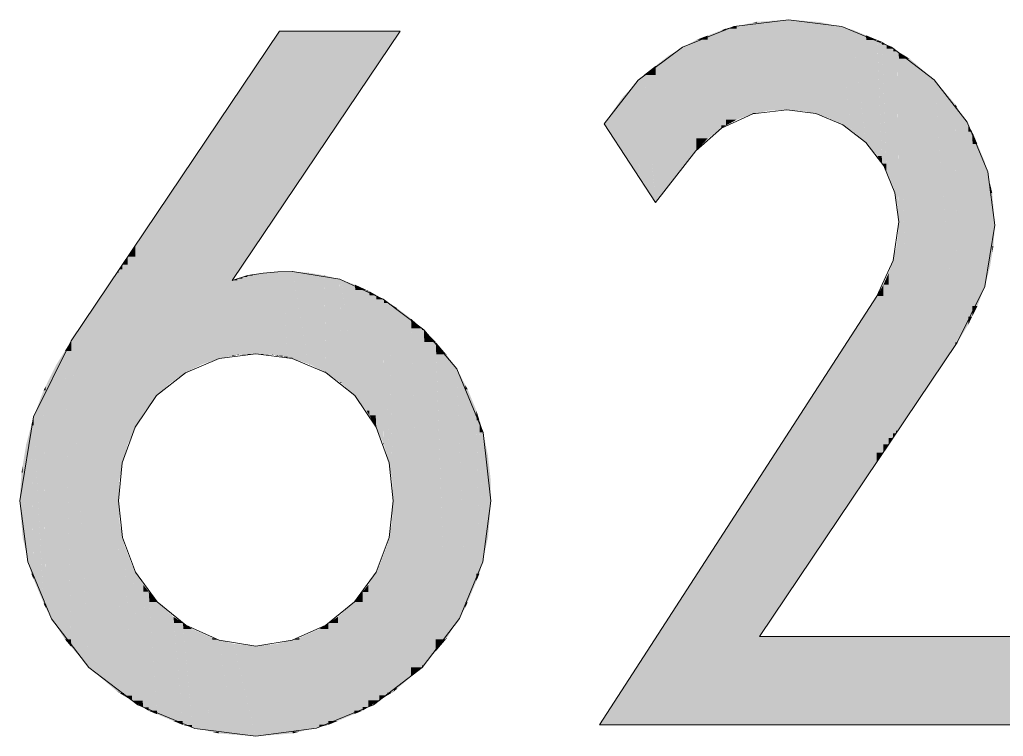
# Model space of a CAD drawing. Extents: x 885 to 2021, y 330 to 1122.
# Drawn here: x 1902.085 to 1904.962, y 640.183 to 642.278 of the extents above; entities that cross this region are included whole.
import ezdxf

# ---------------------------------------------------------------- set-up
doc = ezdxf.new("R2010")
doc.units = 0
doc.layers.get('0').update_dxf_attribs({"lineweight": 18})
doc.layers.add('P11_Plankopf_Ausführung_AF_4_800 Plankopf', color=7, linetype='Continuous', lineweight=25)

# ---------------------------------------------------------------- blocks, each defined once
blk = doc.blocks.new('Referenz-A0T8DI3SAL', base_point=(1729.7843, 502.0648))
at = {"layer": 'P11_Plankopf_Ausführung_AF_4_800 Plankopf', "color": 0, "linetype": 'Continuous', "lineweight": 13, "ltscale": 16.9}
for p, q in [((1904.1733, 642.2579), (1904.0233, 642.1974)), ((1904.3337, 642.2776), (1904.1733, 642.2579)), ((1904.4896, 642.2574), (1904.3337, 642.2776)), ((1904.635, 642.1976), (1904.4896, 642.2574)), ((1902.8443, 642.2442), (1902.2356, 641.3391)), ((1902.7064, 641.5155), (1903.1973, 642.2442)), ((1903.1973, 642.2442), (1902.8443, 642.2442)), ((1904.0233, 642.1974), (1903.894, 642.1004)), ((1904.76, 642.1021), (1904.635, 642.1976)), ((1903.894, 642.1004), (1903.7941, 641.9734)), ((1904.856, 641.9776), (1904.76, 642.1021)), ((1904.2289, 642.0023), (1904.1374, 641.9609)), ((1904.3286, 642.0143), (1904.2289, 642.0023)), ((1904.4133, 642.0031), (1904.3286, 642.0143)), ((1904.4923, 641.9704), (1904.4133, 642.0031)), ((1903.7941, 641.9734), (1903.945, 641.7431)), ((1904.5601, 641.9184), (1904.4923, 641.9704)), ((1904.9165, 641.8325), (1904.856, 641.9776)), ((1904.1374, 641.9609), (1904.0625, 641.894)), ((1904.6121, 641.8506), (1904.5601, 641.9184)), ((1903.945, 641.7431), (1904.0625, 641.894)), ((1904.6448, 641.7716), (1904.6121, 641.8506)), ((1904.9373, 641.6767), (1904.9165, 641.8325)), ((1904.656, 641.6869), (1904.6448, 641.7716)), ((1904.6394, 641.5737), (1904.656, 641.6869)), ((1904.9075, 641.4972), (1904.9373, 641.6767)), ((1904.5919, 641.4695), (1904.6394, 641.5737)), ((1902.8401, 641.5402), (1902.7974, 641.5369)), ((1902.8828, 641.5411), (1902.8401, 641.5402)), ((1903.0209, 641.5188), (1902.8828, 641.5411)), ((1902.7511, 641.5295), (1902.7064, 641.5155)), ((1902.7974, 641.5369), (1902.7511, 641.5295)), ((1903.1481, 641.4605), (1903.0209, 641.5188)), ((1904.8273, 641.334), (1904.9075, 641.4972)), ((1903.267, 641.3706), (1903.1481, 641.4605)), ((1904.5919, 641.4695), (1903.7812, 640.2163)), ((1903.3635, 641.257), (1903.267, 641.3706)), ((1902.2356, 641.3391), (1902.1253, 641.1163)), ((1904.2492, 640.4745), (1904.8273, 641.334)), ((1902.6685, 641.2874), (1902.5694, 641.2458)), ((1902.7752, 641.3006), (1902.6685, 641.2874)), ((1902.8819, 641.2874), (1902.7752, 641.3006)), ((1902.9811, 641.2458), (1902.8819, 641.2874)), ((1903.4405, 641.071), (1903.3635, 641.257)), ((1902.5694, 641.2458), (1902.4854, 641.1788)), ((1903.0652, 641.1788), (1902.9811, 641.2458)), ((1902.4854, 641.1788), (1902.4228, 641.0866)), ((1903.1278, 641.0866), (1903.0652, 641.1788)), ((1902.1253, 641.1163), (1902.0847, 640.871)), ((1902.4228, 641.0866), (1902.3849, 640.9819)), ((1903.1658, 640.9819), (1903.1278, 641.0866)), ((1903.4633, 640.871), (1903.4405, 641.071)), ((1902.3849, 640.9819), (1902.3739, 640.871)), ((1903.1768, 640.871), (1903.1658, 640.9819)), ((1902.0847, 640.871), (1902.1085, 640.6926)), ((1902.3739, 640.871), (1902.385, 640.7637)), ((1903.1657, 640.7637), (1903.1768, 640.871)), ((1903.4399, 640.6929), (1903.4633, 640.871)), ((1902.385, 640.7637), (1902.4234, 640.663)), ((1903.1272, 640.663), (1903.1657, 640.7637)), ((1902.1085, 640.6926), (1902.1776, 640.5265)), ((1903.3711, 640.5269), (1903.4399, 640.6929)), ((1902.4234, 640.663), (1902.4866, 640.5757)), ((1903.0639, 640.5756), (1903.1272, 640.663)), ((1902.4866, 640.5757), (1902.5703, 640.5077)), ((1902.9802, 640.5076), (1903.0639, 640.5756)), ((1902.1776, 640.5265), (1902.2874, 640.3839)), ((1902.5703, 640.5077), (1902.6687, 640.4636)), ((1902.8817, 640.4636), (1902.9802, 640.5076)), ((1903.2618, 640.3844), (1903.3711, 640.5269)), ((1905.0447, 640.4745), (1904.2492, 640.4745)), ((1902.6687, 640.4636), (1902.7752, 640.4465)), ((1902.7752, 640.4465), (1902.8817, 640.4636)), ((1902.2874, 640.3839), (1902.4304, 640.2746)), ((1903.1193, 640.2751), (1903.2618, 640.3844)), ((1902.4304, 640.2746), (1902.5967, 640.2061)), ((1902.9533, 640.2063), (1903.1193, 640.2751)), ((1903.7812, 640.2163), (1905.0447, 640.2163)), ((1902.5967, 640.2061), (1902.7752, 640.1829)), ((1902.7752, 640.1829), (1902.9533, 640.2063))]:
    blk.add_line(p, q, dxfattribs=at)
at = {"layer": 'P11_Plankopf_Ausführung_AF_4_800 Plankopf', "color": 0, "linetype": 'Continuous', "lineweight": 0, "ltscale": 0.0169}
blk.add_line((1902.8828, 641.5411), (1902.8819, 641.5411), dxfattribs=at)
for points in [[(1904.1816, 642.2516), (1904.151, 642.2516), (1904.1816, 642.2583)], [(1904.2289, 642.2583), (1904.1816, 642.2583), (1904.2289, 642.2687)], [(1904.2289, 642.0023), (1904.1816, 642.0023), (1904.1816, 642.2583)], [(1904.2289, 642.0023), (1904.2289, 642.2583), (1904.1816, 642.2583)], [(1904.2414, 642.2687), (1904.2289, 642.2687), (1904.2414, 642.2714)], [(1904.2414, 642.0048), (1904.2289, 642.0048), (1904.2289, 642.2687)], [(1904.2414, 642.0048), (1904.2414, 642.2687), (1904.2289, 642.2687)], [(1904.2783, 642.2714), (1904.2414, 642.2714), (1904.2783, 642.2739)], [(1904.2783, 642.0121), (1904.2414, 642.0121), (1904.2414, 642.2714)], [(1904.2783, 642.0121), (1904.2783, 642.2714), (1904.2414, 642.2714)], [(1904.3286, 642.2739), (1904.2783, 642.2739), (1904.3286, 642.2772)], [(1904.3286, 642.0143), (1904.2783, 642.0143), (1904.2783, 642.2739)], [(1904.3286, 642.0143), (1904.3286, 642.2739), (1904.2783, 642.2739)], [(1904.3337, 642.2772), (1904.3286, 642.2772), (1904.3337, 642.2776)], [(1904.3337, 642.0143), (1904.3286, 642.0143), (1904.3286, 642.2772)], [(1904.3337, 642.0138), (1904.3337, 642.2772), (1904.3286, 642.2772)], [(1904.3792, 642.0138), (1904.3337, 642.0138), (1904.3337, 642.2776)], [(1904.3798, 642.2741), (1904.3343, 642.2741), (1904.3337, 642.2776)], [(1904.3798, 642.0102), (1904.3798, 642.2741), (1904.3343, 642.2741)], [(1904.4259, 642.0102), (1904.3798, 642.0102), (1904.3798, 642.2741)], [(1904.4279, 642.2704), (1904.3804, 642.2704), (1904.3798, 642.2741)], [(1904.4279, 641.9987), (1904.4279, 642.2704), (1904.3804, 642.2704)], [(1904.4298, 641.9987), (1904.4279, 641.9987), (1904.4279, 642.2704)], [(1904.4298, 642.2699), (1904.4279, 642.2699), (1904.4279, 642.2704)], [(1904.4298, 641.9982), (1904.4298, 642.2699), (1904.4279, 642.2699)], [(1904.474, 641.9982), (1904.4298, 641.9982), (1904.4298, 642.2699)], [(1904.4772, 642.2587), (1904.4316, 642.2587), (1904.4298, 642.2699)], [(1904.4772, 641.9786), (1904.4772, 642.2587), (1904.4316, 642.2587)], [(1904.5162, 641.9786), (1904.4772, 641.9786), (1904.4772, 642.2587)], [(1904.5199, 642.2485), (1904.4786, 642.2485), (1904.4772, 642.2587)], [(1902.8443, 642.0391), (1902.7064, 642.0391), (1902.8443, 642.2442)], [(1902.8443, 641.7203), (1903.1973, 642.2442), (1902.8443, 642.2442)], [(1904.0974, 642.2187), (1904.0645, 642.2187), (1904.0974, 642.2312)], [(1904.1374, 642.2312), (1904.0974, 642.2312), (1904.1374, 642.2465)], [(1904.1374, 641.9609), (1904.0974, 641.9609), (1904.0974, 642.2312)], [(1904.1374, 641.9609), (1904.1374, 642.2312), (1904.0974, 642.2312)], [(1904.151, 642.2465), (1904.1374, 642.2465), (1904.151, 642.2516)], [(1904.151, 641.9684), (1904.1374, 641.9684), (1904.1374, 642.2465)], [(1904.151, 641.9684), (1904.151, 642.2465), (1904.1374, 642.2465)], [(1904.1816, 641.9851), (1904.151, 641.9851), (1904.151, 642.2516)], [(1904.1816, 641.9851), (1904.1816, 642.2516), (1904.151, 642.2516)], [(1904.5199, 641.9524), (1904.5199, 642.2485), (1904.4786, 642.2485)], [(1904.521, 641.9524), (1904.5199, 641.9524), (1904.5199, 642.2485)], [(1904.521, 642.2481), (1904.5199, 642.2481), (1904.5199, 642.2485)], [(1904.521, 641.9517), (1904.521, 642.2481), (1904.5199, 642.2481)], [(1904.5561, 641.9517), (1904.521, 641.9517), (1904.521, 642.2481)], [(1904.5601, 642.232), (1904.5229, 642.232), (1904.521, 642.2481)], [(1904.5601, 641.9184), (1904.5601, 642.232), (1904.5229, 642.232)], [(1904.5897, 641.9184), (1904.5601, 641.9184), (1904.5601, 642.232)], [(1904.5934, 642.2182), (1904.5614, 642.2182), (1904.5601, 642.232)], [(1904.0625, 642.1732), (1903.9839, 642.1732), (1904.0625, 642.2176)], [(1904.0645, 642.2176), (1904.0625, 642.2176), (1904.0645, 642.2187)], [(1904.0645, 641.896), (1904.0625, 641.896), (1904.0625, 642.2176)], [(1904.0645, 641.896), (1904.0645, 642.2176), (1904.0625, 642.2176)], [(1904.0974, 641.9303), (1904.0645, 641.9303), (1904.0645, 642.2187)], [(1904.0974, 641.9303), (1904.0974, 642.2187), (1904.0645, 642.2187)], [(1904.5934, 641.8793), (1904.5934, 642.2182), (1904.5614, 642.2182)], [(1904.6064, 641.8793), (1904.5934, 641.8793), (1904.5934, 642.2182)], [(1904.6073, 642.2126), (1904.5937, 642.2126), (1904.5934, 642.2182)], [(1904.6073, 641.8567), (1904.6073, 642.2126), (1904.5937, 642.2126)], [(1904.6195, 641.8567), (1904.6073, 641.8567), (1904.6073, 642.2126)], [(1904.6203, 642.2046), (1904.6076, 642.2046), (1904.6073, 642.2126)], [(1904.6203, 641.8355), (1904.6203, 642.2046), (1904.6076, 642.2046)], [(1904.6377, 641.8355), (1904.6203, 641.8355), (1904.6203, 642.2046)], [(1904.6399, 642.1926), (1904.6208, 642.1926), (1904.6203, 642.2046)], [(1903.9839, 642.1429), (1903.945, 642.1429), (1903.9839, 642.1732)], [(1904.0625, 641.894), (1903.9839, 641.894), (1903.9839, 642.1732)], [(1904.0625, 641.894), (1904.0625, 642.1732), (1903.9839, 642.1732)], [(1904.6399, 641.788), (1904.6399, 642.1926), (1904.6208, 642.1926)], [(1904.6506, 641.788), (1904.6399, 641.788), (1904.6399, 642.1926)], [(1904.6519, 642.1853), (1904.6401, 642.1853), (1904.6399, 642.1926)], [(1904.6519, 641.7381), (1904.6519, 642.1853), (1904.6401, 642.1853)], [(1904.6555, 641.7381), (1904.6519, 641.7381), (1904.6519, 642.1853)], [(1904.656, 642.1829), (1904.652, 642.1829), (1904.6519, 642.1853)], [(1904.656, 641.6869), (1904.656, 642.1829), (1904.652, 642.1829)], [(1904.688, 641.1268), (1904.656, 641.1268), (1904.656, 642.1829)], [(1904.688, 642.1634), (1904.6566, 642.1634), (1904.656, 642.1829)], [(1903.945, 642.1163), (1903.9109, 642.1163), (1903.945, 642.1429)], [(1903.9839, 641.793), (1903.945, 641.793), (1903.945, 642.1429)], [(1903.9839, 641.793), (1903.9839, 642.1429), (1903.945, 642.1429)], [(1904.688, 641.1268), (1904.688, 642.1634), (1904.6566, 642.1634)], [(1904.76, 641.2338), (1904.688, 641.2338), (1904.688, 642.1634)], [(1904.76, 642.1021), (1904.6927, 642.1021), (1904.688, 642.1634)], [(1903.9109, 642.0492), (1903.8472, 642.0492), (1903.9109, 642.1163)], [(1903.9402, 641.7952), (1903.9109, 641.7952), (1903.9109, 642.1163)], [(1903.945, 641.7431), (1903.945, 642.1163), (1903.9109, 642.1163)], [(1904.76, 641.2338), (1904.76, 642.1021), (1904.6927, 642.1021)], [(1904.8215, 641.3253), (1904.76, 641.3253), (1904.76, 642.1021)], [(1904.8215, 642.0304), (1904.7657, 642.0304), (1904.76, 642.1021)], [(1902.7064, 641.9828), (1902.6685, 641.9828), (1902.7064, 642.0391)], [(1902.8443, 641.7203), (1902.7064, 641.7203), (1902.7064, 642.0391)], [(1902.8443, 641.7203), (1902.8443, 642.0391), (1902.7064, 642.0391)], [(1903.8472, 641.9734), (1903.7941, 641.9734), (1903.8472, 642.0492)], [(1903.8865, 641.8924), (1903.8472, 641.8924), (1903.8472, 642.0492)], [(1903.9109, 641.7952), (1903.9109, 642.0492), (1903.8472, 642.0492)], [(1904.8215, 641.3253), (1904.8215, 642.0304), (1904.7657, 642.0304)], [(1904.8273, 641.334), (1904.8215, 641.334), (1904.8215, 642.0304)], [(1904.8273, 642.021), (1904.8216, 642.021), (1904.8215, 642.0304)], [(1904.1816, 641.9851), (1904.2289, 642.0023), (1904.1816, 642.0023)], [(1904.2289, 642.0023), (1904.2414, 642.0048), (1904.2289, 642.0048)], [(1904.2414, 642.0048), (1904.2783, 642.0121), (1904.2414, 642.0121)], [(1904.2783, 642.0121), (1904.3286, 642.0143), (1904.2783, 642.0143)], [(1904.3337, 642.0138), (1904.3337, 642.0143), (1904.3286, 642.0143)], [(1904.3798, 642.0102), (1904.3792, 642.0138), (1904.3337, 642.0138)], [(1904.4279, 641.9987), (1904.4259, 642.0102), (1904.3798, 642.0102)], [(1904.4298, 641.9982), (1904.4298, 641.9987), (1904.4279, 641.9987)], [(1904.4772, 641.9786), (1904.474, 641.9982), (1904.4298, 641.9982)], [(1904.8273, 641.334), (1904.8273, 642.021), (1904.8216, 642.021)], [(1904.8593, 641.3857), (1904.8273, 641.3857), (1904.8273, 642.021)], [(1904.8593, 641.9691), (1904.8299, 641.9691), (1904.8273, 642.021)], [(1902.6685, 641.907), (1902.6175, 641.907), (1902.6685, 641.9828)], [(1902.7064, 641.2947), (1902.6685, 641.2947), (1902.6685, 641.9828)], [(1902.7064, 641.2947), (1902.7064, 641.9828), (1902.6685, 641.9828)], [(1903.8472, 641.8924), (1903.8472, 641.9734), (1903.7941, 641.9734)], [(1904.151, 641.9684), (1904.1816, 641.9851), (1904.151, 641.9851)], [(1904.5199, 641.9524), (1904.5162, 641.9786), (1904.4772, 641.9786)], [(1904.8593, 641.3857), (1904.8593, 641.9691), (1904.8299, 641.9691)], [(1904.8711, 641.4097), (1904.8593, 641.4097), (1904.8593, 641.9691)], [(1904.8711, 641.9499), (1904.8597, 641.9499), (1904.8593, 641.9691)], [(1904.0974, 641.9303), (1904.1374, 641.9609), (1904.0974, 641.9609)], [(1904.1374, 641.9609), (1904.151, 641.9684), (1904.1374, 641.9684)], [(1904.521, 641.9517), (1904.521, 641.9524), (1904.5199, 641.9524)], [(1904.5601, 641.9184), (1904.5561, 641.9517), (1904.521, 641.9517)], [(1904.8711, 641.4097), (1904.8711, 641.9499), (1904.8597, 641.9499)], [(1904.8861, 641.4403), (1904.8711, 641.4403), (1904.8711, 641.9499)], [(1904.8861, 641.914), (1904.8721, 641.914), (1904.8711, 641.9499)], [(1904.0645, 641.896), (1904.0974, 641.9303), (1904.0645, 641.9303)], [(1904.5934, 641.8793), (1904.5897, 641.9184), (1904.5601, 641.9184)], [(1904.8861, 641.4403), (1904.8861, 641.914), (1904.8721, 641.914)], [(1904.9074, 641.4972), (1904.8861, 641.4972), (1904.8861, 641.914)], [(1904.9074, 641.8627), (1904.8887, 641.8627), (1904.8861, 641.914)], [(1902.6175, 641.8354), (1902.5694, 641.8354), (1902.6175, 641.907)], [(1902.6685, 641.2874), (1902.6175, 641.2874), (1902.6175, 641.907)], [(1902.6685, 641.2874), (1902.6685, 641.907), (1902.6175, 641.907)], [(1903.9109, 641.7952), (1903.8865, 641.8924), (1903.8472, 641.8924)], [(1903.9839, 641.793), (1904.0625, 641.894), (1903.9839, 641.894)], [(1904.0625, 641.894), (1904.0645, 641.896), (1904.0625, 641.896)], [(1904.6073, 641.8567), (1904.6064, 641.8793), (1904.5934, 641.8793)], [(1904.6203, 641.8355), (1904.6195, 641.8567), (1904.6073, 641.8567)], [(1904.9074, 641.4972), (1904.9074, 641.8627), (1904.8887, 641.8627)], [(1904.9075, 641.4972), (1904.9074, 641.4972), (1904.9074, 641.8627)], [(1904.9075, 641.8626), (1904.9074, 641.8626), (1904.9074, 641.8627)], [(1904.9075, 641.4972), (1904.9075, 641.8626), (1904.9074, 641.8626)], [(1904.9232, 641.556), (1904.9075, 641.556), (1904.9075, 641.8626)], [(1904.9232, 641.7976), (1904.9108, 641.7976), (1904.9075, 641.8626)], [(1902.5694, 641.7695), (1902.5251, 641.7695), (1902.5694, 641.8354)], [(1902.6175, 641.27), (1902.5694, 641.27), (1902.5694, 641.8354)], [(1902.6175, 641.27), (1902.6175, 641.8354), (1902.5694, 641.8354)], [(1904.6399, 641.788), (1904.6377, 641.8355), (1904.6203, 641.8355)], [(1904.9232, 641.556), (1904.9232, 641.7976), (1904.9108, 641.7976)], [(1904.9297, 641.5949), (1904.9232, 641.5949), (1904.9232, 641.7976)], [(1904.9297, 641.7709), (1904.9241, 641.7709), (1904.9232, 641.7976)], [(1902.5251, 641.7105), (1902.4854, 641.7105), (1902.5251, 641.7695)], [(1902.5694, 641.2458), (1902.5251, 641.2458), (1902.5251, 641.7695)], [(1902.5694, 641.2458), (1902.5694, 641.7695), (1902.5251, 641.7695)], [(1903.945, 641.7431), (1903.9402, 641.7952), (1903.9109, 641.7952)], [(1903.945, 641.7431), (1903.9839, 641.793), (1903.945, 641.793)], [(1904.6519, 641.7381), (1904.6506, 641.788), (1904.6399, 641.788)], [(1904.9297, 641.5949), (1904.9297, 641.7709), (1904.9241, 641.7709)], [(1904.9332, 641.616), (1904.9297, 641.616), (1904.9297, 641.7709)], [(1904.9332, 641.7276), (1904.9307, 641.7276), (1904.9297, 641.7709)], [(1902.4854, 641.6597), (1902.4512, 641.6597), (1902.4854, 641.7105)], [(1902.5251, 641.2152), (1902.4854, 641.2152), (1902.4854, 641.7105)], [(1902.5251, 641.2152), (1902.5251, 641.7105), (1902.4854, 641.7105)], [(1902.7064, 641.5155), (1902.8443, 641.7203), (1902.7064, 641.7203)], [(1904.656, 641.6869), (1904.6555, 641.7381), (1904.6519, 641.7381)], [(1904.9332, 641.616), (1904.9332, 641.7276), (1904.9307, 641.7276)], [(1904.9373, 641.6767), (1904.9332, 641.6767), (1904.9332, 641.7276)], [(1904.656, 641.6487), (1904.654, 641.6487), (1904.656, 641.6869)], [(1902.4512, 641.6175), (1902.4228, 641.6175), (1902.4512, 641.6597)], [(1902.4854, 641.1788), (1902.4512, 641.1788), (1902.4512, 641.6597)], [(1902.4854, 641.1788), (1902.4854, 641.6597), (1902.4512, 641.6597)], [(1904.9332, 641.616), (1904.9373, 641.6767), (1904.9332, 641.6767)], [(1904.654, 641.6108), (1904.6485, 641.6108), (1904.654, 641.6487)], [(1904.656, 641.0792), (1904.654, 641.0792), (1904.654, 641.6487)], [(1904.656, 641.0792), (1904.656, 641.6487), (1904.654, 641.6487)], [(1902.4228, 641.5844), (1902.4006, 641.5844), (1902.4228, 641.6175)], [(1902.4512, 641.1346), (1902.4228, 641.1346), (1902.4228, 641.6175)], [(1902.4512, 641.1346), (1902.4512, 641.6175), (1902.4228, 641.6175)], [(1904.6485, 641.5737), (1904.6394, 641.5737), (1904.6485, 641.6108)], [(1904.654, 641.0763), (1904.6485, 641.0763), (1904.6485, 641.6108)], [(1904.654, 641.0763), (1904.654, 641.6108), (1904.6485, 641.6108)], [(1904.9232, 641.556), (1904.9297, 641.5949), (1904.9232, 641.5949)], [(1904.9297, 641.5949), (1904.9332, 641.616), (1904.9297, 641.616)], [(1902.4006, 641.5611), (1902.3849, 641.5611), (1902.4006, 641.5844)], [(1902.4228, 641.0866), (1902.4006, 641.0866), (1902.4006, 641.5844)], [(1902.4228, 641.0866), (1902.4228, 641.5844), (1902.4006, 641.5844)], [(1904.6394, 641.5375), (1904.6269, 641.5375), (1904.6394, 641.5737)], [(1904.6485, 641.0681), (1904.6394, 641.0681), (1904.6394, 641.5737)], [(1904.6485, 641.0681), (1904.6485, 641.5737), (1904.6394, 641.5737)], [(1902.3698, 641.4161), (1902.2874, 641.4161), (1902.3698, 641.5386)], [(1902.3739, 641.5386), (1902.3698, 641.5386), (1902.3739, 641.5447)], [(1902.3739, 640.3138), (1902.3698, 640.3138), (1902.3698, 641.5386)], [(1902.3739, 640.3113), (1902.3739, 641.5386), (1902.3698, 641.5386)], [(1902.3759, 641.5447), (1902.3739, 641.5447), (1902.3759, 641.5478)], [(1902.3759, 640.9268), (1902.3739, 640.9268), (1902.3739, 641.5447)], [(1902.3759, 640.9268), (1902.3759, 641.5447), (1902.3739, 641.5447)], [(1902.3849, 641.5478), (1902.3759, 641.5478), (1902.3849, 641.5611)], [(1902.3849, 640.9819), (1902.3759, 640.9819), (1902.3759, 641.5478)], [(1902.3849, 640.9819), (1902.3849, 641.5478), (1902.3759, 641.5478)], [(1902.4006, 641.0354), (1902.3849, 641.0354), (1902.3849, 641.5611)], [(1902.4006, 641.0354), (1902.4006, 641.5611), (1902.3849, 641.5611)], [(1902.8116, 641.5369), (1902.7974, 641.5369), (1902.8116, 641.5382)], [(1902.8258, 641.5382), (1902.8116, 641.5382), (1902.8258, 641.5393)], [(1902.8258, 641.2986), (1902.8116, 641.2986), (1902.8116, 641.5382)], [(1902.8258, 641.2978), (1902.8258, 641.5382), (1902.8116, 641.5382)], [(1902.829, 641.5393), (1902.8258, 641.5393), (1902.829, 641.5395)], [(1902.829, 641.2978), (1902.8258, 641.2978), (1902.8258, 641.5393)], [(1902.829, 641.2977), (1902.829, 641.5393), (1902.8258, 641.5393)], [(1902.8401, 641.5395), (1902.829, 641.5395), (1902.8401, 641.5402)], [(1902.84, 641.2977), (1902.829, 641.2977), (1902.829, 641.5395)], [(1902.8401, 641.2955), (1902.8401, 641.5395), (1902.829, 641.5395)], [(1902.8543, 641.5402), (1902.8401, 641.5402), (1902.8543, 641.5407)], [(1902.8542, 641.2955), (1902.8401, 641.2955), (1902.8401, 641.5402)], [(1902.8543, 641.2927), (1902.8543, 641.5402), (1902.8401, 641.5402)], [(1902.8686, 641.5407), (1902.8543, 641.5407), (1902.8686, 641.541)], [(1902.8684, 641.2927), (1902.8543, 641.2927), (1902.8543, 641.5407)], [(1902.8686, 641.29), (1902.8686, 641.5407), (1902.8543, 641.5407)], [(1902.8819, 641.541), (1902.8686, 641.541), (1902.8819, 641.5411)], [(1902.8818, 641.29), (1902.8686, 641.29), (1902.8686, 641.541)], [(1902.8819, 641.2874), (1902.8819, 641.541), (1902.8686, 641.541)], [(1902.8828, 641.2874), (1902.8819, 641.2874), (1902.8819, 641.5411)], [(1902.8828, 641.2871), (1902.8828, 641.5411), (1902.8819, 641.5411)], [(1902.9267, 641.2871), (1902.8828, 641.2871), (1902.8828, 641.5411)], [(1902.9295, 641.5378), (1902.8834, 641.5378), (1902.8828, 641.5411)], [(1902.9295, 641.2712), (1902.9295, 641.5378), (1902.8834, 641.5378)], [(1902.9329, 641.2712), (1902.9295, 641.2712), (1902.9295, 641.5378)], [(1902.9329, 641.5372), (1902.9295, 641.5372), (1902.9295, 641.5378)], [(1902.9329, 641.27), (1902.9329, 641.5372), (1902.9295, 641.5372)], [(1902.9725, 641.27), (1902.9329, 641.27), (1902.9329, 641.5372)], [(1902.9756, 641.5303), (1902.9339, 641.5303), (1902.9329, 641.5372)], [(1904.6269, 641.5027), (1904.611, 641.5027), (1904.6269, 641.5375)], [(1904.6394, 641.0546), (1904.6269, 641.0546), (1904.6269, 641.5375)], [(1904.6394, 641.0546), (1904.6394, 641.5375), (1904.6269, 641.5375)], [(1904.9075, 641.4972), (1904.9232, 641.556), (1904.9075, 641.556)], [(1902.7211, 641.5155), (1902.7064, 641.5155), (1902.7211, 641.5209)], [(1902.7211, 641.2976), (1902.7064, 641.2976), (1902.7064, 641.5155)], [(1902.7211, 641.2976), (1902.7211, 641.5155), (1902.7064, 641.5155)], [(1902.7214, 641.5209), (1902.7211, 641.5209), (1902.7214, 641.521)], [(1902.7214, 641.2977), (1902.7211, 641.2977), (1902.7211, 641.5209)], [(1902.7214, 641.2977), (1902.7214, 641.5209), (1902.7211, 641.5209)], [(1902.736, 641.521), (1902.7214, 641.521), (1902.736, 641.5256)], [(1902.736, 641.2984), (1902.7214, 641.2984), (1902.7214, 641.521)], [(1902.736, 641.2984), (1902.736, 641.521), (1902.7214, 641.521)], [(1902.7511, 641.5256), (1902.736, 641.5256), (1902.7511, 641.5295)], [(1902.7511, 641.2993), (1902.736, 641.2993), (1902.736, 641.5256)], [(1902.7511, 641.2993), (1902.7511, 641.5256), (1902.736, 641.5256)], [(1902.7664, 641.5295), (1902.7511, 641.5295), (1902.7664, 641.5327)], [(1902.7664, 641.3001), (1902.7511, 641.3001), (1902.7511, 641.5295)], [(1902.7664, 641.3001), (1902.7664, 641.5295), (1902.7511, 641.5295)], [(1902.7752, 641.5327), (1902.7664, 641.5327), (1902.7752, 641.5341)], [(1902.7752, 641.3006), (1902.7664, 641.3006), (1902.7664, 641.5327)], [(1902.7752, 641.3006), (1902.7752, 641.5327), (1902.7664, 641.5327)], [(1902.7819, 641.5341), (1902.7752, 641.5341), (1902.7819, 641.5352)], [(1902.7819, 641.3006), (1902.7752, 641.3006), (1902.7752, 641.5341)], [(1902.7819, 641.3002), (1902.7819, 641.5341), (1902.7752, 641.5341)], [(1902.7974, 641.5352), (1902.7819, 641.5352), (1902.7974, 641.5369)], [(1902.7974, 641.3002), (1902.7819, 641.3002), (1902.7819, 641.5352)], [(1902.7974, 641.2994), (1902.7974, 641.5352), (1902.7819, 641.5352)], [(1902.8116, 641.2994), (1902.7974, 641.2994), (1902.7974, 641.5369)], [(1902.8116, 641.2986), (1902.8116, 641.5369), (1902.7974, 641.5369)], [(1902.9756, 641.2485), (1902.9756, 641.5303), (1902.9339, 641.5303)], [(1902.981, 641.2485), (1902.9756, 641.2485), (1902.9756, 641.5303)], [(1902.9811, 641.529), (1902.9757, 641.529), (1902.9756, 641.5303)], [(1902.9811, 641.2458), (1902.9811, 641.529), (1902.9757, 641.529)], [(1903.0174, 641.2458), (1902.9811, 641.2458), (1902.9811, 641.529)], [(1903.0209, 641.5188), (1902.9824, 641.5188), (1902.9811, 641.529)], [(1903.0209, 641.2183), (1903.0209, 641.5188), (1902.9824, 641.5188)], [(1903.0254, 641.2183), (1903.0209, 641.2183), (1903.0209, 641.5188)], [(1903.0254, 641.5172), (1903.021, 641.5172), (1903.0209, 641.5188)], [(1903.0254, 641.2152), (1903.0254, 641.5172), (1903.021, 641.5172)], [(1903.0608, 641.2152), (1903.0254, 641.2152), (1903.0254, 641.5172)], [(1903.065, 641.5032), (1903.0271, 641.5032), (1903.0254, 641.5172)], [(1903.065, 641.1789), (1903.065, 641.5032), (1903.0271, 641.5032)], [(1903.0652, 641.1789), (1903.065, 641.1789), (1903.065, 641.5032)], [(1903.0652, 641.5031), (1903.065, 641.5031), (1903.065, 641.5032)], [(1903.0652, 641.1788), (1903.0652, 641.5031), (1903.065, 641.5031)], [(1903.0953, 641.1788), (1903.0652, 641.1788), (1903.0652, 641.5031)], [(1903.0994, 641.4874), (1903.0666, 641.4874), (1903.0652, 641.5031)], [(1903.0994, 641.1347), (1903.0994, 641.4874), (1903.0666, 641.4874)], [(1903.1072, 641.1347), (1903.0994, 641.1347), (1903.0994, 641.4874)], [(1903.1075, 641.4837), (1903.0994, 641.4837), (1903.0994, 641.4874)], [(1903.1075, 641.1209), (1903.1075, 641.4837), (1903.0994, 641.4837)], [(1903.1261, 641.1209), (1903.1075, 641.1209), (1903.1075, 641.4837)], [(1903.1278, 641.4721), (1903.1081, 641.4721), (1903.1075, 641.4837)], [(1904.611, 641.4695), (1904.5919, 641.4695), (1904.611, 641.5027)], [(1904.6269, 641.0359), (1904.611, 641.0359), (1904.611, 641.5027)], [(1904.6269, 641.0359), (1904.6269, 641.5027), (1904.611, 641.5027)], [(1904.8861, 641.4403), (1904.9074, 641.4972), (1904.8861, 641.4972)], [(1904.9074, 641.4972), (1904.9075, 641.4972), (1904.9074, 641.4972)], [(1903.1278, 641.0866), (1903.1278, 641.4721), (1903.1081, 641.4721)], [(1903.1459, 641.0866), (1903.1278, 641.0866), (1903.1278, 641.4721)], [(1903.1481, 641.4605), (1903.1283, 641.4605), (1903.1278, 641.4721)], [(1903.1481, 641.04), (1903.1481, 641.4605), (1903.1283, 641.4605)], [(1903.15, 641.04), (1903.1481, 641.04), (1903.1481, 641.4605)], [(1903.1501, 641.4592), (1903.1481, 641.4592), (1903.1481, 641.4605)], [(1903.1501, 641.0354), (1903.1501, 641.4592), (1903.1481, 641.4592)], [(1903.164, 641.0354), (1903.1501, 641.0354), (1903.1501, 641.4592)], [(1903.1658, 641.449), (1903.1504, 641.449), (1903.1501, 641.4592)], [(1904.5919, 640.984), (1904.2778, 640.984), (1904.5919, 641.4695)], [(1904.611, 641.0123), (1904.5919, 641.0123), (1904.5919, 641.4695)], [(1904.611, 641.0123), (1904.611, 641.4695), (1904.5919, 641.4695)], [(1903.1658, 640.9819), (1903.1658, 641.449), (1903.1504, 641.449)], [(1903.1738, 640.9819), (1903.1658, 640.9819), (1903.1658, 641.449)], [(1903.1748, 641.4432), (1903.1659, 641.4432), (1903.1658, 641.449)], [(1903.1748, 640.9268), (1903.1748, 641.4432), (1903.1659, 641.4432)], [(1903.1766, 640.9268), (1903.1748, 640.9268), (1903.1748, 641.4432)], [(1903.1768, 641.4419), (1903.1748, 641.4419), (1903.1748, 641.4432)], [(1903.1768, 640.871), (1903.1768, 641.4419), (1903.1748, 641.4419)], [(1903.1797, 640.3143), (1903.1768, 640.3143), (1903.1768, 641.4419)], [(1903.1797, 641.4401), (1903.1768, 641.4401), (1903.1768, 641.4419)], [(1903.1797, 640.3143), (1903.1797, 641.4401), (1903.1768, 641.4401)], [(1903.1899, 640.323), (1903.1797, 640.323), (1903.1797, 641.4401)], [(1903.1899, 641.4334), (1903.1797, 641.4334), (1903.1797, 641.4401)], [(1903.1899, 640.323), (1903.1899, 641.4334), (1903.1797, 641.4334)], [(1903.2296, 640.357), (1903.1899, 640.357), (1903.1899, 641.4334)], [(1903.2296, 641.4034), (1903.191, 641.4034), (1903.1899, 641.4334)], [(1904.8711, 641.4097), (1904.8861, 641.4403), (1904.8711, 641.4403)], [(1902.2874, 641.3391), (1902.2356, 641.3391), (1902.2874, 641.4161)], [(1902.3646, 640.3839), (1902.2874, 640.3839), (1902.2874, 641.4161)], [(1902.3698, 640.3138), (1902.3698, 641.4161), (1902.2874, 641.4161)], [(1903.2296, 640.357), (1903.2296, 641.4034), (1903.191, 641.4034)], [(1903.2618, 640.3844), (1903.2296, 640.3844), (1903.2296, 641.4034)], [(1903.2618, 641.3752), (1903.2305, 641.3752), (1903.2296, 641.4034)], [(1904.8593, 641.3857), (1904.8711, 641.4097), (1904.8593, 641.4097)], [(1903.2618, 640.3844), (1903.2618, 641.3752), (1903.2305, 641.3752)], [(1903.267, 640.3906), (1903.2618, 640.3906), (1903.2618, 641.3752)], [(1903.267, 641.3706), (1903.2618, 641.3706), (1903.2618, 641.3752)], [(1903.267, 640.3906), (1903.267, 641.3706), (1903.2618, 641.3706)], [(1903.3019, 640.4314), (1903.267, 640.4314), (1903.267, 641.3706)], [(1903.3019, 641.3351), (1903.2683, 641.3351), (1903.267, 641.3706)], [(1904.8273, 641.334), (1904.8593, 641.3857), (1904.8273, 641.3857)], [(1902.2356, 641.3094), (1902.217, 641.3094), (1902.2356, 641.3391)], [(1902.2841, 640.4444), (1902.2356, 640.4444), (1902.2356, 641.3391)], [(1902.2874, 640.3839), (1902.2874, 641.3391), (1902.2356, 641.3391)], [(1902.217, 641.2686), (1902.1915, 641.2686), (1902.217, 641.3094)], [(1902.2351, 640.4661), (1902.217, 640.4661), (1902.217, 641.3094)], [(1902.2356, 640.4444), (1902.2356, 641.3094), (1902.217, 641.3094)], [(1903.3019, 640.4314), (1903.3019, 641.3351), (1903.2683, 641.3351)], [(1903.3319, 640.4665), (1903.3019, 640.4665), (1903.3019, 641.3351)], [(1903.3319, 641.2998), (1903.3032, 641.2998), (1903.3019, 641.3351)], [(1904.76, 641.2338), (1904.8215, 641.3253), (1904.76, 641.3253)], [(1904.8215, 641.3253), (1904.8273, 641.334), (1904.8215, 641.334)], [(1902.6175, 641.27), (1902.6685, 641.2874), (1902.6175, 641.2874)], [(1902.6685, 641.2874), (1902.7064, 641.2947), (1902.6685, 641.2947)], [(1902.7064, 641.2947), (1902.7211, 641.2976), (1902.7064, 641.2976)], [(1902.7211, 641.2976), (1902.7214, 641.2977), (1902.7211, 641.2977)], [(1902.7214, 641.2977), (1902.736, 641.2984), (1902.7214, 641.2984)], [(1902.736, 641.2984), (1902.7511, 641.2993), (1902.736, 641.2993)], [(1902.7511, 641.2993), (1902.7664, 641.3001), (1902.7511, 641.3001)], [(1902.7664, 641.3001), (1902.7752, 641.3006), (1902.7664, 641.3006)], [(1902.7819, 641.3002), (1902.7819, 641.3006), (1902.7752, 641.3006)], [(1902.7974, 641.2994), (1902.7974, 641.3002), (1902.7819, 641.3002)], [(1902.8116, 641.2986), (1902.8116, 641.2994), (1902.7974, 641.2994)], [(1902.8258, 641.2978), (1902.8258, 641.2986), (1902.8116, 641.2986)], [(1902.829, 641.2977), (1902.829, 641.2978), (1902.8258, 641.2978)], [(1902.8401, 641.2955), (1902.84, 641.2977), (1902.829, 641.2977)], [(1902.8543, 641.2927), (1902.8542, 641.2955), (1902.8401, 641.2955)], [(1902.8686, 641.29), (1902.8684, 641.2927), (1902.8543, 641.2927)], [(1902.8819, 641.2874), (1902.8818, 641.29), (1902.8686, 641.29)], [(1902.8828, 641.2871), (1902.8828, 641.2874), (1902.8819, 641.2874)], [(1902.9295, 641.2712), (1902.9267, 641.2871), (1902.8828, 641.2871)], [(1903.3319, 640.4665), (1903.3319, 641.2998), (1903.3032, 641.2998)], [(1903.3342, 640.4702), (1903.3319, 640.4702), (1903.3319, 641.2998)], [(1903.3342, 641.2972), (1903.3319, 641.2972), (1903.3319, 641.2998)], [(1903.3342, 640.4702), (1903.3342, 641.2972), (1903.3319, 641.2972)], [(1903.3635, 640.5181), (1903.3342, 640.5181), (1903.3342, 641.2972)], [(1903.3635, 641.257), (1903.3357, 641.257), (1903.3342, 641.2972)], [(1902.1915, 641.2056), (1902.1604, 641.2056), (1902.1915, 641.2686)], [(1902.2157, 640.5075), (1902.1915, 640.5075), (1902.1915, 641.2686)], [(1902.217, 640.4661), (1902.217, 641.2686), (1902.1915, 641.2686)], [(1902.5694, 641.2458), (1902.6175, 641.27), (1902.5694, 641.27)], [(1902.9329, 641.27), (1902.9329, 641.2712), (1902.9295, 641.2712)], [(1902.9756, 641.2485), (1902.9725, 641.27), (1902.9329, 641.27)], [(1903.3635, 640.5181), (1903.3635, 641.257), (1903.3357, 641.257)], [(1903.3883, 640.5586), (1903.3635, 640.5586), (1903.3635, 641.257)], [(1903.3883, 641.2099), (1903.3652, 641.2099), (1903.3635, 641.257)], [(1902.5251, 641.2152), (1902.5694, 641.2458), (1902.5251, 641.2458)], [(1902.9811, 641.2458), (1902.981, 641.2485), (1902.9756, 641.2485)], [(1903.0209, 641.2183), (1903.0174, 641.2458), (1902.9811, 641.2458)], [(1904.688, 641.1268), (1904.76, 641.2338), (1904.688, 641.2338)], [(1902.1547, 641.1163), (1902.1253, 641.1163), (1902.1547, 641.1941)], [(1902.1604, 641.1941), (1902.1547, 641.1941), (1902.1604, 641.2056)], [(1902.1602, 640.5719), (1902.1547, 640.5719), (1902.1547, 641.1941)], [(1902.1604, 640.5582), (1902.1604, 641.1941), (1902.1547, 641.1941)], [(1902.1893, 640.5582), (1902.1604, 640.5582), (1902.1604, 641.2056)], [(1902.1915, 640.5075), (1902.1915, 641.2056), (1902.1604, 641.2056)], [(1902.4854, 641.1788), (1902.5251, 641.2152), (1902.4854, 641.2152)], [(1903.0254, 641.2152), (1903.0254, 641.2183), (1903.0209, 641.2183)], [(1903.065, 641.1789), (1903.0608, 641.2152), (1903.0254, 641.2152)], [(1903.3883, 640.5586), (1903.3883, 641.2099), (1903.3652, 641.2099)], [(1903.3949, 640.5745), (1903.3883, 640.5745), (1903.3883, 641.2099)], [(1903.3949, 641.1974), (1903.3884, 641.1974), (1903.3883, 641.2099)], [(1903.3949, 640.5745), (1903.3949, 641.1974), (1903.3884, 641.1974)], [(1903.4206, 640.6366), (1903.3949, 640.6366), (1903.3949, 641.1974)], [(1903.4206, 641.1353), (1903.3977, 641.1353), (1903.3949, 641.1974)], [(1902.4512, 641.1346), (1902.4854, 641.1788), (1902.4512, 641.1788)], [(1903.0652, 641.1788), (1903.0652, 641.1789), (1903.065, 641.1789)], [(1903.0994, 641.1347), (1903.0953, 641.1788), (1903.0652, 641.1788)], [(1902.4228, 641.0866), (1902.4512, 641.1346), (1902.4228, 641.1346)], [(1903.1075, 641.1209), (1903.1072, 641.1347), (1903.0994, 641.1347)], [(1903.4206, 640.6366), (1903.4206, 641.1353), (1903.3977, 641.1353)], [(1903.4296, 640.6584), (1903.4206, 640.6584), (1903.4206, 641.1353)], [(1903.4296, 641.1061), (1903.4212, 641.1061), (1903.4206, 641.1353)], [(1902.1253, 641.0922), (1902.1188, 641.0922), (1902.1253, 641.1163)], [(1902.1508, 640.6425), (1902.1253, 640.6425), (1902.1253, 641.1163)], [(1902.1547, 640.5719), (1902.1547, 641.1163), (1902.1253, 641.1163)], [(1903.1278, 641.0866), (1903.1261, 641.1209), (1903.1075, 641.1209)], [(1903.4296, 640.6584), (1903.4296, 641.1061), (1903.4212, 641.1061)], [(1903.4405, 640.7035), (1903.4296, 640.7035), (1903.4296, 641.1061)], [(1903.4405, 641.071), (1903.4306, 641.071), (1903.4296, 641.1061)], [(1904.656, 641.0792), (1904.688, 641.1268), (1904.656, 641.1268)], [(1902.1188, 641.036), (1902.1037, 641.036), (1902.1188, 641.0922)], [(1902.125, 640.6581), (1902.1188, 640.6581), (1902.1188, 641.0922)], [(1902.1253, 640.6425), (1902.1253, 641.0922), (1902.1188, 641.0922)], [(1902.4006, 641.0354), (1902.4228, 641.0866), (1902.4006, 641.0866)], [(1903.1481, 641.04), (1903.1459, 641.0866), (1903.1278, 641.0866)], [(1904.654, 641.0763), (1904.656, 641.0792), (1904.654, 641.0792)], [(1903.4405, 640.7035), (1903.4405, 641.071), (1903.4306, 641.071)], [(1903.4543, 640.761), (1903.4405, 640.761), (1903.4405, 641.071)], [(1903.4543, 641.0051), (1903.4434, 641.0051), (1903.4405, 641.071)], [(1904.6269, 641.0359), (1904.6394, 641.0546), (1904.6269, 641.0546)], [(1904.6394, 641.0546), (1904.6485, 641.0681), (1904.6394, 641.0681)], [(1904.6485, 641.0681), (1904.654, 641.0763), (1904.6485, 641.0763)], [(1902.1037, 640.9735), (1902.0934, 640.9735), (1902.1037, 641.036)], [(1902.1163, 640.7205), (1902.1037, 640.7205), (1902.1037, 641.036)], [(1902.1188, 640.6581), (1902.1188, 641.036), (1902.1037, 641.036)], [(1902.3849, 640.9819), (1902.4006, 641.0354), (1902.3849, 641.0354)], [(1903.1501, 641.0354), (1903.15, 641.04), (1903.1481, 641.04)], [(1903.1658, 640.9819), (1903.164, 641.0354), (1903.1501, 641.0354)], [(1904.611, 641.0123), (1904.6269, 641.0359), (1904.611, 641.0359)], [(1903.4543, 640.761), (1903.4543, 641.0051), (1903.4434, 641.0051)], [(1903.4548, 640.7634), (1903.4543, 640.7634), (1903.4543, 641.0051)], [(1903.4548, 641.0001), (1903.4543, 641.0001), (1903.4543, 641.0051)], [(1903.4548, 640.7634), (1903.4548, 641.0001), (1903.4543, 641.0001)], [(1903.4619, 640.8532), (1903.4548, 640.8532), (1903.4548, 641.0001)], [(1903.4619, 640.9383), (1903.4578, 640.9383), (1903.4548, 641.0001)], [(1904.5919, 640.984), (1904.611, 641.0123), (1904.5919, 641.0123)], [(1902.0934, 640.954), (1902.0901, 640.954), (1902.0934, 640.9735)], [(1902.1019, 640.7632), (1902.0934, 640.7632), (1902.0934, 640.9735)], [(1902.1037, 640.7205), (1902.1037, 640.9735), (1902.0934, 640.9735)], [(1902.3759, 640.9268), (1902.3849, 640.9819), (1902.3759, 640.9819)], [(1903.1748, 640.9268), (1903.1738, 640.9819), (1903.1658, 640.9819)], [(1904.5622, 640.9398), (1904.2492, 640.9398), (1904.5919, 640.984)], [(1904.2492, 640.9398), (1904.5919, 640.984), (1904.2778, 640.984)], [(1902.0901, 640.871), (1902.0847, 640.871), (1902.0901, 640.954)], [(1902.0927, 640.8035), (1902.0901, 640.8035), (1902.0901, 640.954)], [(1902.0934, 640.7632), (1902.0934, 640.954), (1902.0901, 640.954)], [(1903.4619, 640.8532), (1903.4619, 640.9383), (1903.4578, 640.9383)], [(1903.4633, 640.871), (1903.4619, 640.871), (1903.4619, 640.9383)], [(1903.7812, 640.2163), (1904.2492, 640.2163), (1904.2492, 640.9398)], [(1904.2492, 640.4745), (1904.5622, 640.9398), (1904.2492, 640.9398)], [(1902.3739, 640.871), (1902.3759, 640.9268), (1902.3739, 640.9268)], [(1903.1768, 640.871), (1903.1766, 640.9268), (1903.1748, 640.9268)], [(1902.0901, 640.8035), (1902.0901, 640.871), (1902.0847, 640.871)], [(1902.3772, 640.3113), (1902.3739, 640.3113), (1902.3739, 640.871)], [(1902.3772, 640.8063), (1902.3743, 640.8063), (1902.3739, 640.871)], [(1903.1768, 640.8062), (1903.1735, 640.8062), (1903.1768, 640.871)], [(1903.4548, 640.7634), (1903.4619, 640.8532), (1903.4548, 640.8532)], [(1903.4619, 640.8532), (1903.4633, 640.871), (1903.4619, 640.871)], [(1902.0934, 640.7632), (1902.0927, 640.8035), (1902.0901, 640.8035)], [(1902.3772, 640.3093), (1902.3772, 640.8063), (1902.3743, 640.8063)], [(1902.3903, 640.3093), (1902.3772, 640.3093), (1902.3772, 640.8063)], [(1902.3905, 640.7429), (1902.3788, 640.7429), (1902.3772, 640.8063)], [(1903.1735, 640.7428), (1903.1601, 640.7428), (1903.1735, 640.8062)], [(1903.1768, 640.3126), (1903.1735, 640.3126), (1903.1735, 640.8062)], [(1903.1768, 640.3126), (1903.1768, 640.8062), (1903.1735, 640.8062)], [(1902.1037, 640.7205), (1902.1019, 640.7632), (1902.0934, 640.7632)], [(1903.4405, 640.7035), (1903.4543, 640.761), (1903.4405, 640.761)], [(1903.4543, 640.761), (1903.4548, 640.7634), (1903.4543, 640.7634)], [(1902.3905, 640.3012), (1902.3905, 640.7429), (1902.3788, 640.7429)], [(1902.4129, 640.3012), (1902.3905, 640.3012), (1902.3905, 640.7429)], [(1902.4136, 640.6823), (1902.3936, 640.6823), (1902.3905, 640.7429)], [(1903.1601, 640.6822), (1903.137, 640.6822), (1903.1601, 640.7428)], [(1903.1735, 640.3105), (1903.1601, 640.3105), (1903.1601, 640.7428)], [(1903.1735, 640.3105), (1903.1735, 640.7428), (1903.1601, 640.7428)], [(1902.1188, 640.6581), (1902.1163, 640.7205), (1902.1037, 640.7205)], [(1903.4296, 640.6584), (1903.4405, 640.7035), (1903.4296, 640.7035)], [(1902.4136, 640.2871), (1902.4136, 640.6823), (1902.3936, 640.6823)], [(1902.4444, 640.2871), (1902.4136, 640.2871), (1902.4136, 640.6823)], [(1902.4459, 640.6261), (1902.418, 640.6261), (1902.4136, 640.6823)], [(1903.137, 640.626), (1903.1047, 640.626), (1903.137, 640.6822)], [(1903.1601, 640.3023), (1903.137, 640.3023), (1903.137, 640.6822)], [(1903.1601, 640.3023), (1903.1601, 640.6822), (1903.137, 640.6822)], [(1902.1253, 640.6425), (1902.125, 640.6581), (1902.1188, 640.6581)], [(1903.4206, 640.6366), (1903.4296, 640.6584), (1903.4206, 640.6584)], [(1902.1547, 640.5719), (1902.1508, 640.6425), (1902.1253, 640.6425)], [(1902.4459, 640.2673), (1902.4459, 640.6261), (1902.418, 640.6261)], [(1902.4617, 640.2673), (1902.4459, 640.2673), (1902.4459, 640.6261)], [(1902.4621, 640.6061), (1902.4468, 640.6061), (1902.4459, 640.6261)], [(1903.1047, 640.6049), (1903.0876, 640.6049), (1903.1047, 640.626)], [(1903.137, 640.2881), (1903.1047, 640.2881), (1903.1047, 640.626)], [(1903.137, 640.2881), (1903.137, 640.626), (1903.1047, 640.626)], [(1903.3949, 640.5745), (1903.4206, 640.6366), (1903.3949, 640.6366)], [(1902.4621, 640.2575), (1902.4621, 640.6061), (1902.4468, 640.6061)], [(1902.4859, 640.2575), (1902.4621, 640.2575), (1902.4621, 640.6061)], [(1902.4866, 640.5757), (1902.4642, 640.5757), (1902.4621, 640.6061)], [(1903.0876, 640.5756), (1903.0639, 640.5756), (1903.0876, 640.6049)], [(1903.1047, 640.2683), (1903.0876, 640.2683), (1903.0876, 640.6049)], [(1903.1047, 640.2683), (1903.1047, 640.6049), (1903.0876, 640.6049)], [(1902.1604, 640.5582), (1902.1602, 640.5719), (1902.1547, 640.5719)], [(1902.4866, 640.2474), (1902.4866, 640.5757), (1902.4642, 640.5757)], [(1902.532, 640.2474), (1902.4866, 640.2474), (1902.4866, 640.5757)], [(1902.5347, 640.5322), (1902.4926, 640.5322), (1902.4866, 640.5757)], [(1903.0639, 640.5321), (1903.0158, 640.5321), (1903.0639, 640.5756)], [(1903.0876, 640.2579), (1903.0639, 640.2579), (1903.0639, 640.5756)], [(1903.0876, 640.2579), (1903.0876, 640.5756), (1903.0639, 640.5756)], [(1903.3883, 640.5586), (1903.3949, 640.5745), (1903.3883, 640.5745)], [(1902.1915, 640.5075), (1902.1893, 640.5582), (1902.1604, 640.5582)], [(1902.5347, 640.2275), (1902.5347, 640.5322), (1902.4926, 640.5322)], [(1902.5611, 640.2275), (1902.5347, 640.2275), (1902.5347, 640.5322)], [(1902.5621, 640.5143), (1902.5363, 640.5143), (1902.5347, 640.5322)], [(1903.0158, 640.5139), (1902.9878, 640.5139), (1903.0158, 640.5321)], [(1903.0639, 640.2481), (1903.0158, 640.2481), (1903.0158, 640.5321)], [(1903.0639, 640.2481), (1903.0639, 640.5321), (1903.0158, 640.5321)], [(1903.3635, 640.5181), (1903.3883, 640.5586), (1903.3635, 640.5586)], [(1902.217, 640.4661), (1902.2157, 640.5075), (1902.1915, 640.5075)], [(1902.5621, 640.2162), (1902.5621, 640.5143), (1902.5363, 640.5143)], [(1902.5884, 640.2162), (1902.5621, 640.2162), (1902.5621, 640.5143)], [(1902.589, 640.4968), (1902.5637, 640.4968), (1902.5621, 640.5143)], [(1902.9878, 640.4967), (1902.9615, 640.4967), (1902.9878, 640.5139)], [(1903.0158, 640.2281), (1902.9878, 640.2281), (1902.9878, 640.5139)], [(1903.0158, 640.2281), (1903.0158, 640.5139), (1902.9878, 640.5139)], [(1903.3342, 640.4702), (1903.3635, 640.5181), (1903.3342, 640.5181)], [(1902.589, 640.2098), (1902.589, 640.4968), (1902.5637, 640.4968)], [(1902.6454, 640.2098), (1902.589, 640.2098), (1902.589, 640.4968)], [(1902.6482, 640.4703), (1902.5942, 640.4703), (1902.589, 640.4968)], [(1902.9615, 640.4703), (1902.9023, 640.4703), (1902.9615, 640.4967)], [(1902.9878, 640.2166), (1902.9615, 640.2166), (1902.9615, 640.4967)], [(1902.9878, 640.2166), (1902.9878, 640.4967), (1902.9615, 640.4967)], [(1904.2492, 640.2163), (1905.0447, 640.2163), (1904.2492, 640.4745)], [(1905.0447, 640.2163), (1905.0447, 640.4745), (1904.2492, 640.4745)], [(1902.2356, 640.4444), (1902.2351, 640.4661), (1902.217, 640.4661)], [(1902.2874, 640.3839), (1902.2841, 640.4444), (1902.2356, 640.4444)], [(1902.6482, 640.1957), (1902.6482, 640.4703), (1902.5942, 640.4703)], [(1902.667, 640.1957), (1902.6482, 640.1957), (1902.6482, 640.4703)], [(1902.6673, 640.4652), (1902.6485, 640.4652), (1902.6482, 640.4703)], [(1902.6673, 640.1912), (1902.6673, 640.4652), (1902.6485, 640.4652)], [(1902.7102, 640.1912), (1902.6673, 640.1912), (1902.6673, 640.4652)], [(1902.7107, 640.4534), (1902.6692, 640.4534), (1902.6673, 640.4652)], [(1902.7107, 640.1878), (1902.7107, 640.4534), (1902.6692, 640.4534)], [(1902.774, 640.1878), (1902.7107, 640.1878), (1902.7107, 640.4534)], [(1902.7752, 640.4465), (1902.7124, 640.4465), (1902.7107, 640.4534)], [(1902.7752, 640.1829), (1902.7752, 640.4465), (1902.7124, 640.4465)], [(1902.8397, 640.4465), (1902.7752, 640.4465), (1902.8397, 640.4534)], [(1902.8397, 640.1879), (1902.7752, 640.1879), (1902.7752, 640.4465)], [(1902.8397, 640.1879), (1902.8397, 640.4465), (1902.7752, 640.4465)], [(1902.8828, 640.4534), (1902.8397, 640.4534), (1902.8828, 640.465)], [(1902.8828, 640.1913), (1902.8397, 640.1913), (1902.8397, 640.4534)], [(1902.8828, 640.1913), (1902.8828, 640.4534), (1902.8397, 640.4534)], [(1902.9023, 640.465), (1902.8828, 640.465), (1902.9023, 640.4703)], [(1902.9023, 640.196), (1902.8828, 640.196), (1902.8828, 640.465)], [(1902.9023, 640.196), (1902.9023, 640.465), (1902.8828, 640.465)], [(1902.9615, 640.2102), (1902.9023, 640.2102), (1902.9023, 640.4703)], [(1902.9615, 640.2102), (1902.9615, 640.4703), (1902.9023, 640.4703)], [(1903.3019, 640.4314), (1903.3319, 640.4665), (1903.3019, 640.4665)], [(1903.3319, 640.4665), (1903.3342, 640.4702), (1903.3319, 640.4702)], [(1903.267, 640.3906), (1903.3019, 640.4314), (1903.267, 640.4314)], [(1903.2618, 640.3844), (1903.267, 640.3906), (1903.2618, 640.3906)], [(1902.3698, 640.3138), (1902.3646, 640.3839), (1902.2874, 640.3839)], [(1903.2296, 640.357), (1903.2618, 640.3844), (1903.2296, 640.3844)], [(1903.1899, 640.323), (1903.2296, 640.357), (1903.1899, 640.357)], [(1902.3739, 640.3113), (1902.3739, 640.3138), (1902.3698, 640.3138)], [(1902.3772, 640.3093), (1902.3772, 640.3113), (1902.3739, 640.3113)], [(1902.3905, 640.3012), (1902.3903, 640.3093), (1902.3772, 640.3093)], [(1902.4136, 640.2871), (1902.4129, 640.3012), (1902.3905, 640.3012)], [(1903.137, 640.2881), (1903.1601, 640.3023), (1903.137, 640.3023)], [(1903.1601, 640.3023), (1903.1735, 640.3105), (1903.1601, 640.3105)], [(1903.1735, 640.3105), (1903.1768, 640.3126), (1903.1735, 640.3126)], [(1903.1768, 640.3126), (1903.1797, 640.3143), (1903.1768, 640.3143)], [(1903.1797, 640.3143), (1903.1899, 640.323), (1903.1797, 640.323)], [(1902.4459, 640.2673), (1902.4444, 640.2871), (1902.4136, 640.2871)], [(1903.1047, 640.2683), (1903.137, 640.2881), (1903.1047, 640.2881)], [(1902.4621, 640.2575), (1902.4617, 640.2673), (1902.4459, 640.2673)], [(1902.4866, 640.2474), (1902.4859, 640.2575), (1902.4621, 640.2575)], [(1902.5347, 640.2275), (1902.532, 640.2474), (1902.4866, 640.2474)], [(1903.0158, 640.2281), (1903.0639, 640.2481), (1903.0158, 640.2481)], [(1903.0639, 640.2481), (1903.0876, 640.2579), (1903.0639, 640.2579)], [(1903.0876, 640.2579), (1903.1047, 640.2683), (1903.0876, 640.2683)], [(1902.5621, 640.2162), (1902.5611, 640.2275), (1902.5347, 640.2275)], [(1902.589, 640.2098), (1902.5884, 640.2162), (1902.5621, 640.2162)], [(1902.9615, 640.2102), (1902.9878, 640.2166), (1902.9615, 640.2166)], [(1902.9878, 640.2166), (1903.0158, 640.2281), (1902.9878, 640.2281)], [(1902.6482, 640.1957), (1902.6454, 640.2098), (1902.589, 640.2098)], [(1902.6673, 640.1912), (1902.667, 640.1957), (1902.6482, 640.1957)], [(1902.7107, 640.1878), (1902.7102, 640.1912), (1902.6673, 640.1912)], [(1902.7752, 640.1829), (1902.774, 640.1878), (1902.7107, 640.1878)], [(1902.7752, 640.1829), (1902.8397, 640.1879), (1902.7752, 640.1879)], [(1902.8397, 640.1879), (1902.8828, 640.1913), (1902.8397, 640.1913)], [(1902.8828, 640.1913), (1902.9023, 640.196), (1902.8828, 640.196)], [(1902.9023, 640.196), (1902.9615, 640.2102), (1902.9023, 640.2102)]]:
    blk.add_solid(points, dxfattribs=at)

msp = doc.modelspace()

# ---------------------------------------------------------------- block references
at = {"color": 8, "lineweight": 25, "ltscale": 0.25, "true_color": 0x808080}
msp.add_blockref('Referenz-A0T8DI3SAL', (1729.7843, 502.0648), dxfattribs=at)

doc.saveas('drawing.dxf')
